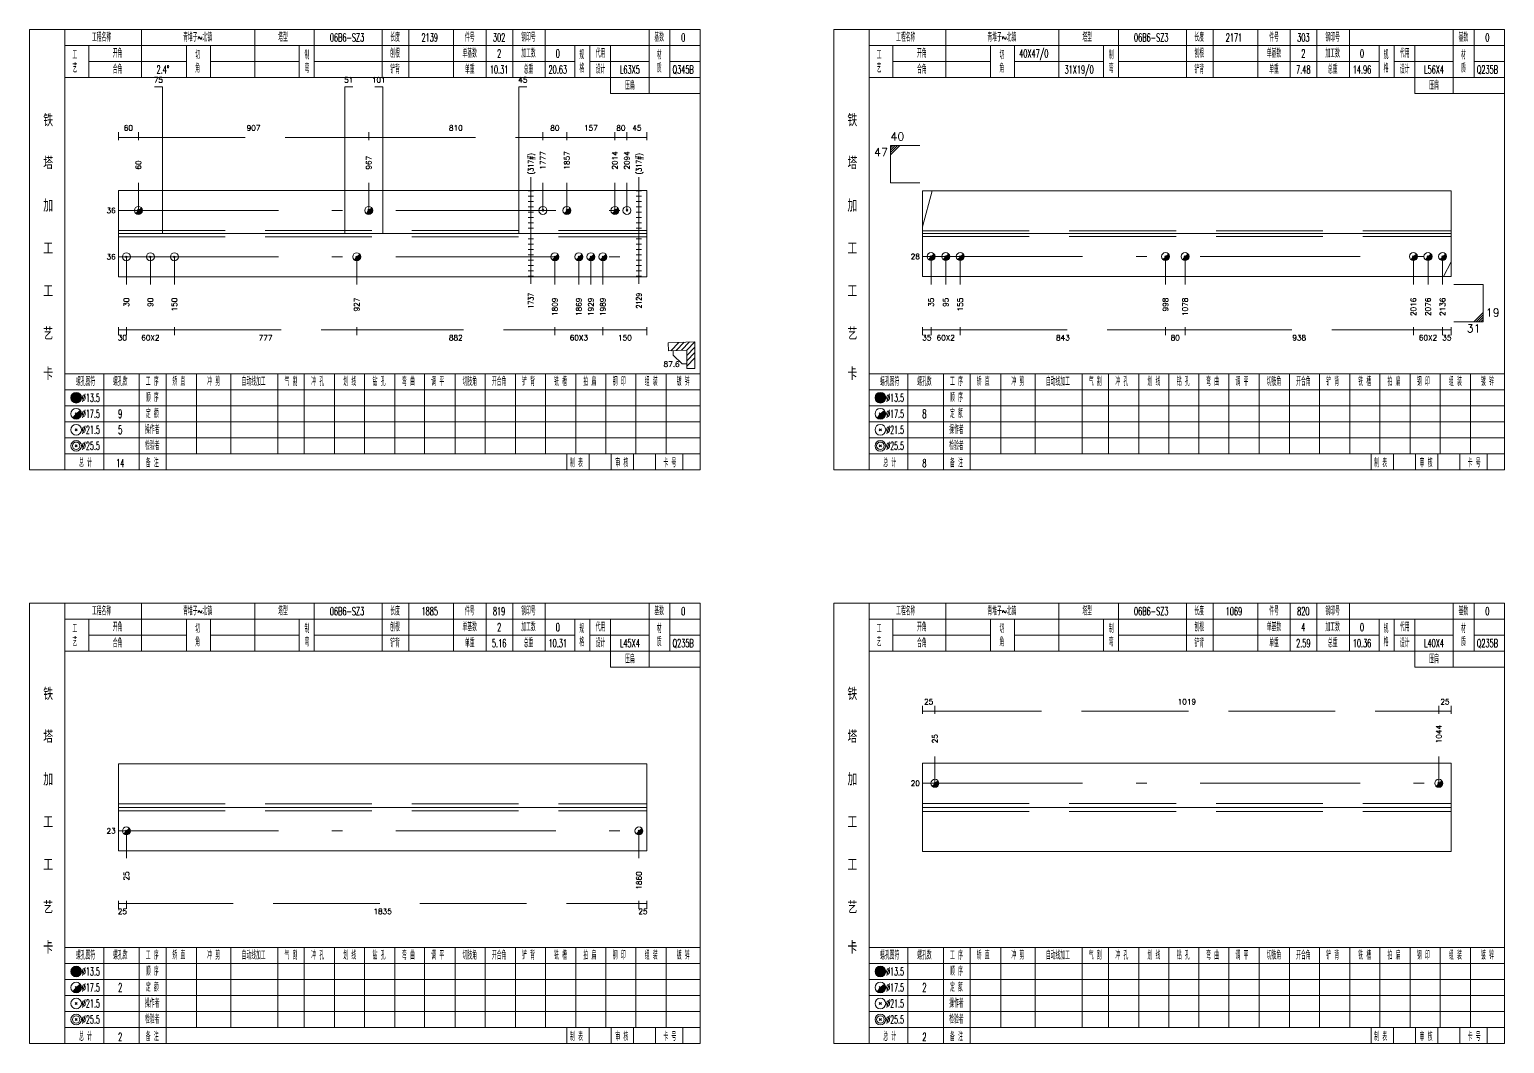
# Model space of a CAD drawing. Extents: x 0 to 30090, y 0 to 380.
# Drawn here: x 7535 to 8088, y 0 to 380 of the extents above; entities that cross this region are included whole.
import ezdxf
from ezdxf.enums import TextEntityAlignment as Align

# ---------------------------------------------------------------- set-up
doc = ezdxf.new("R2010")
doc.units = 0
doc.header["$LTSCALE"] = 20
doc.header["$MEASUREMENT"] = 0
doc.linetypes.add('一点画线', pattern=[5.2, 3, -1, 0.2, -1])
doc.linetypes.add('虚线', pattern=[2.75, 2, -0.75])
doc.layers.get('0').update_dxf_attribs({"linetype": 'CONTINUOUS', "lineweight": 25})
for name, color, linetype, lineweight in [('1', 7, 'CONTINUOUS', 25), ('2', 7, 'CONTINUOUS', 25), ('4', 7, 'CONTINUOUS', 25), ('5', 7, 'CONTINUOUS', 25)]:
    doc.layers.add(name, color=color, linetype=linetype, lineweight=lineweight)
doc.styles.get("Standard").update_dxf_attribs({"font": 'simplex', "width": 0.7, "bigfont": 'gbhzfs.shx'})

# ---------------------------------------------------------------- blocks, each defined once
blk = doc.blocks.new('孔17.5')
at = {"layer": '5', "color": 7, "linetype": 'Continuous', "lineweight": 13}
for p, q in [((-0.2, -0.2), (0.2, 0.2)), ((-0.2, 0.2), (0.2, -0.2))]:
    blk.add_line(p, q, dxfattribs=at)
blk.add_circle((0, 0), 1, dxfattribs=at)
for radius in [0.9, 0.8, 0.7, 0.6, 0.5, 0.4, 0.3, 0.2, 0.1]:
    blk.add_arc((0, 0), radius, 225, 45, dxfattribs=at)
blk = doc.blocks.new('孔21.5')
at = {"layer": '5', "color": 7, "linetype": 'Continuous', "lineweight": 13}
for p, q in [((-0.2, -0.2), (0.2, 0.2)), ((-0.2, 0.2), (0.2, -0.2))]:
    blk.add_line(p, q, dxfattribs=at)
blk.add_circle((0, 0), 1, dxfattribs=at)

msp = doc.modelspace()

# ---------------------------------------------------------------- linework, layer by layer
at = {"color": 8, "linetype": '虚线', "lineweight": 9}
for p, q in [((7568.3, 338.5), (7568.3, 341.5)), ((7568.3, 339.5), (7575.8, 339.5)), ((7575.8, 338.5), (7575.8, 341.5)), ((7575.8, 338.5), (7575.8, 341.5)), ((7575.8, 339.5), (7662.13, 339.5)), ((7662.13, 338.5), (7662.13, 341.5)), ((7662.13, 338.5), (7662.13, 341.5)), ((7662.13, 339.5), (7727.4, 339.5)), ((7727.4, 338.5), (7727.4, 341.5)), ((7727.4, 338.5), (7727.4, 341.5)), ((7727.4, 339.5), (7736.4, 339.5)), ((7736.4, 338.5), (7736.4, 341.5)), ((7736.4, 338.5), (7736.4, 341.5)), ((7736.4, 339.5), (7754.4, 339.5)), ((7754.4, 338.5), (7754.4, 341.5)), ((7754.4, 338.5), (7754.4, 341.5)), ((7754.4, 339.5), (7758.9, 339.5)), ((7758.9, 338.5), (7758.9, 341.5)), ((7758.9, 338.5), (7758.9, 341.5)), ((7758.9, 339.5), (7766.4, 339.5)), ((7766.4, 338.5), (7766.4, 341.5)), ((7568.3, 268.5), (7568.3, 265.5)), ((7568.3, 267.5), (7571.3, 267.5)), ((7571.3, 268.5), (7571.3, 265.5)), ((7571.3, 268.5), (7571.3, 265.5)), ((7571.3, 267.5), (7589.3, 267.5)), ((7589.3, 268.5), (7589.3, 265.5)), ((7589.3, 268.5), (7589.3, 265.5)), ((7589.3, 267.5), (7657.63, 267.5)), ((7657.63, 268.5), (7657.63, 265.5)), ((7657.63, 268.5), (7657.63, 265.5)), ((7657.63, 267.5), (7731.9, 267.5)), ((7731.9, 268.5), (7731.9, 265.5)), ((7731.9, 268.5), (7731.9, 265.5)), ((7731.9, 267.5), (7749.9, 267.5)), ((7749.9, 268.5), (7749.9, 265.5)), ((7749.9, 268.5), (7749.9, 265.5)), ((7749.9, 267.5), (7766.4, 267.5)), ((7766.4, 268.5), (7766.4, 265.5)), ((7869.7, 268.5), (7869.7, 265.5)), ((7869.7, 267.5), (7872.89, 267.5)), ((7872.89, 268.5), (7872.89, 265.5)), ((7872.89, 268.5), (7872.89, 265.5)), ((7872.89, 267.5), (7883.84, 267.5)), ((7883.84, 268.5), (7883.84, 265.5)), ((7883.84, 268.5), (7883.84, 265.5)), ((7883.84, 267.5), (7960.77, 267.5)), ((7960.77, 268.5), (7960.77, 265.5)), ((7960.77, 268.5), (7960.77, 265.5)), ((7960.77, 267.5), (7968.07, 267.5)), ((7968.07, 268.5), (7968.07, 265.5)), ((7968.07, 268.5), (7968.07, 265.5)), ((7968.07, 267.5), (8053.66, 267.5)), ((8053.66, 268.5), (8053.66, 265.5)), ((8053.66, 268.5), (8053.66, 265.5)), ((8053.66, 267.5), (8064.61, 267.5)), ((8064.61, 268.5), (8064.61, 265.5)), ((8064.61, 268.5), (8064.61, 265.5)), ((8064.61, 267.5), (8067.8, 267.5)), ((8067.8, 268.5), (8067.8, 265.5)), ((7869.7, 123.5), (7869.7, 126.5)), ((7869.7, 124.5), (7874.33, 124.5)), ((7874.33, 123.5), (7874.33, 126.5)), ((7874.33, 123.5), (7874.33, 126.5)), ((7874.33, 124.5), (8063.17, 124.5)), ((8063.17, 123.5), (8063.17, 126.5)), ((8063.17, 123.5), (8063.17, 126.5)), ((8063.17, 124.5), (8067.8, 124.5)), ((8067.8, 123.5), (8067.8, 126.5)), ((7568.3, 53.5), (7568.3, 50.5)), ((7568.3, 52.5), (7571.3, 52.5)), ((7571.3, 53.5), (7571.3, 50.5)), ((7571.3, 53.5), (7571.3, 50.5)), ((7571.3, 52.5), (7763.4, 52.5)), ((7763.4, 53.5), (7763.4, 50.5)), ((7763.4, 53.5), (7763.4, 50.5)), ((7763.4, 52.5), (7766.4, 52.5)), ((7766.4, 53.5), (7766.4, 50.5))]:
    msp.add_line(p, q, dxfattribs=at)
at = {"color": 7, "linetype": 'Continuous', "lineweight": 13}
for p, q in [((7857.7, 336.5), (7868.7, 336.5)), ((7857.7, 322.5), (7857.7, 336.5)), ((7858.57, 336.5), (7857.7, 335.62)), ((7859.45, 336.5), (7857.7, 334.75)), ((7860.32, 336.5), (7857.7, 333.88)), ((7861.2, 336.5), (7857.7, 333)), ((7575.8, 312.19), (7575.8, 322.5)), ((7662.13, 312.19), (7662.13, 322.5)), ((7727.4, 312.19), (7727.4, 322.5)), ((7736.4, 312.19), (7736.4, 322.5)), ((7754.4, 312.19), (7754.4, 322.5)), ((7758.9, 312.19), (7758.9, 322.5)), ((7857.7, 322.5), (7868.7, 322.5)), ((7869.7, 306.08), (7873.35, 319.57)), ((7571.3, 294.81), (7571.3, 284.5)), ((7580.3, 294.81), (7580.3, 284.5)), ((7589.3, 294.81), (7589.3, 284.5)), ((7657.63, 294.81), (7657.63, 284.5)), ((7731.9, 294.81), (7731.9, 284.5)), ((7740.9, 294.81), (7740.9, 284.5)), ((7745.4, 294.81), (7745.4, 284.5)), ((7749.9, 294.81), (7749.9, 284.5)), ((7872.89, 294.93), (7872.89, 284.5)), ((7878.37, 294.93), (7878.37, 284.5)), ((7883.84, 294.93), (7883.84, 284.5)), ((7960.77, 294.93), (7960.77, 284.5)), ((7968.07, 294.93), (7968.07, 284.5)), ((8053.66, 294.93), (8053.66, 284.5)), ((8059.13, 294.93), (8059.13, 284.5)), ((8064.61, 294.93), (8064.61, 284.5)), ((8067.8, 292.88), (8064.97, 287.43)), ((8079.8, 284.5), (8068.8, 284.5)), ((8079.8, 284.5), (8079.8, 270.5)), ((8076.3, 270.5), (8079.8, 274)), ((8077.17, 270.5), (8079.8, 273.12)), ((8078.05, 270.5), (8079.8, 272.25)), ((8078.92, 270.5), (8079.8, 271.38)), ((8079.8, 270.5), (8068.8, 270.5)), ((7874.33, 97.5), (7874.33, 107.5)), ((8063.17, 97.5), (8063.17, 107.5)), ((7571.3, 79.67), (7571.3, 69.5)), ((7763.4, 79.67), (7763.4, 69.5))]:
    msp.add_line(p, q, dxfattribs=at)
at = {"color": 7, "linetype": 'Continuous', "lineweight": 18}
for p, q in [((7568.3, 319.69), (7568.3, 287.31)), ((7568.3, 319.69), (7766.4, 319.69)), ((7766.4, 319.69), (7766.4, 287.31)), ((7869.7, 319.57), (7869.7, 287.43)), ((7869.7, 319.57), (8067.8, 319.57)), ((8067.8, 319.57), (8067.8, 287.43)), ((7568.3, 303.5), (7766.4, 303.5)), ((7869.7, 303.5), (8067.8, 303.5)), ((7568.3, 104.83), (7568.3, 72.17)), ((7568.3, 104.83), (7766.4, 104.83)), ((7766.4, 104.83), (7766.4, 72.17)), ((7869.7, 105), (7869.7, 72)), ((7869.7, 105), (8067.8, 105)), ((8067.8, 105), (8067.8, 72)), ((7568.3, 88.5), (7766.4, 88.5)), ((7869.7, 88.5), (8067.8, 88.5))]:
    msp.add_line(p, q, dxfattribs=at)
at = {"color": 3, "linetype": '一点画线', "lineweight": 13}
for p, q in [((7568.3, 312.19), (7766.4, 312.19)), ((7568.3, 294.81), (7766.4, 294.81)), ((7869.7, 294.93), (8067.8, 294.93)), ((7869.7, 97.5), (8067.8, 97.5)), ((7568.3, 79.67), (7766.4, 79.67))]:
    msp.add_line(p, q, dxfattribs=at)
at = {"color": 1, "linetype": '虚线', "lineweight": 18}
for p, q in [((7568.3, 304.69), (7766.4, 304.69)), ((7869.7, 304.57), (8067.8, 304.57)), ((7568.3, 302.31), (7766.4, 302.31)), ((7869.7, 302.43), (8067.8, 302.43)), ((7568.3, 89.83), (7766.4, 89.83)), ((7869.7, 90), (8067.8, 90)), ((7568.3, 87.17), (7766.4, 87.17)), ((7869.7, 87), (8067.8, 87))]:
    msp.add_line(p, q, dxfattribs=at)
at = {"layer": '1', "color": 7, "linetype": 'Continuous', "lineweight": 18}
for p, q in [((7568.3, 287.31), (7766.4, 287.31)), ((7869.7, 287.43), (8067.8, 287.43)), ((7568.3, 72.17), (7766.4, 72.17)), ((7869.7, 72), (8067.8, 72))]:
    msp.add_line(p, q, dxfattribs=at)
at = {"layer": '2', "color": 7, "linetype": 'Continuous', "lineweight": 13}
for p, q in [((7584.8, 358.5), (7581.8, 358.5)), ((7584.8, 303.5), (7584.8, 358.5)), ((7653.13, 303.5), (7653.13, 358.5)), ((7653.13, 358.5), (7656.13, 358.5)), ((7667.38, 358.5), (7664.38, 358.5)), ((7667.38, 303.5), (7667.38, 358.5)), ((7718.4, 303.5), (7718.4, 358.5)), ((7718.4, 358.5), (7721.4, 358.5)), ((7723.9, 319.5), (7721.9, 319.5)), ((7723.9, 317.5), (7721.9, 317.5)), ((7723.9, 315.5), (7721.9, 315.5)), ((7722.9, 303.5), (7722.9, 319.69)), ((7764.4, 319.5), (7762.4, 319.5)), ((7764.4, 317.5), (7762.4, 317.5)), ((7764.4, 315.5), (7762.4, 315.5)), ((7763.4, 303.5), (7763.4, 319.69)), ((7723.9, 313.5), (7721.9, 313.5)), ((7723.9, 311.5), (7721.9, 311.5)), ((7764.4, 313.5), (7762.4, 313.5)), ((7764.4, 311.5), (7762.4, 311.5)), ((7723.9, 309.5), (7721.9, 309.5)), ((7723.9, 307.5), (7721.9, 307.5)), ((7723.9, 305.5), (7721.9, 305.5)), ((7764.4, 309.5), (7762.4, 309.5)), ((7764.4, 307.5), (7762.4, 307.5)), ((7764.4, 305.5), (7762.4, 305.5)), ((7721.9, 301.5), (7723.9, 301.5)), ((7721.9, 299.5), (7723.9, 299.5)), ((7722.9, 303.5), (7722.9, 287.31)), ((7762.4, 301.5), (7764.4, 301.5)), ((7762.4, 299.5), (7764.4, 299.5)), ((7763.4, 303.5), (7763.4, 287.31)), ((7721.9, 297.5), (7723.9, 297.5)), ((7721.9, 295.5), (7723.9, 295.5)), ((7721.9, 293.5), (7723.9, 293.5)), ((7762.4, 297.5), (7764.4, 297.5)), ((7762.4, 295.5), (7764.4, 295.5)), ((7762.4, 293.5), (7764.4, 293.5)), ((7721.9, 291.5), (7723.9, 291.5)), ((7721.9, 289.5), (7723.9, 289.5)), ((7721.9, 287.5), (7723.9, 287.5)), ((7762.4, 291.5), (7764.4, 291.5)), ((7762.4, 289.5), (7764.4, 289.5)), ((7762.4, 287.5), (7764.4, 287.5)), ((7784.4, 263), (7774.41, 262.58)), ((7774.41, 262.58), (7774.53, 259.58)), ((7774.53, 259.58), (7781.4, 259.87)), ((7775.41, 259.62), (7778.41, 262.75)), ((7777.4, 259.7), (7780.4, 262.83)), ((7779.4, 259.79), (7782.4, 262.92)), ((7781.4, 259.87), (7784.4, 263)), ((7781.4, 257.87), (7784.4, 261)), ((7781.4, 259.87), (7781.4, 253)), ((7784.4, 253), (7784.4, 263)), ((7776.28, 259.66), (7776.28, 257.91)), ((7779.65, 254.68), (7776.28, 257.91)), ((7779.65, 254.68), (7781.4, 254.75)), ((7781.4, 255.87), (7784.4, 259)), ((7781.4, 253.87), (7784.4, 257)), ((7781.4, 253), (7784.4, 253))]:
    msp.add_line(p, q, dxfattribs=at)
at = {"layer": '2', "color": 216, "linetype": '虚线', "lineweight": 13}
for p, q in [((7722.9, 324.69), (7722.9, 282.31)), ((7763.4, 324.69), (7763.4, 282.31))]:
    msp.add_line(p, q, dxfattribs=at)
at = {"layer": '4', "color": 1, "linetype": 'Continuous', "lineweight": 18}
for p, q in [((7548.3, 215), (7548.3, 380)), ((7577, 362), (7577, 380)), ((7619.4, 362), (7619.4, 380)), ((7641.7, 362), (7641.7, 380)), ((7667.2, 362), (7667.2, 380)), ((7677.2, 362), (7677.2, 380)), ((7693.9, 362), (7693.9, 380)), ((7706.1, 362), (7706.1, 380)), ((7716.1, 362), (7716.1, 380)), ((7728.3, 362), (7728.3, 380)), ((7767.2, 356), (7767.2, 380)), ((7775, 362), (7775, 380)), ((7849.7, 215), (7849.7, 380)), ((7878.4, 362), (7878.4, 380)), ((7920.8, 362), (7920.8, 380)), ((7943.1, 362), (7943.1, 380)), ((7968.6, 362), (7968.6, 380)), ((7978.6, 362), (7978.6, 380)), ((7995.3, 362), (7995.3, 380)), ((8007.5, 362), (8007.5, 380)), ((8017.5, 362), (8017.5, 380)), ((8029.7, 362), (8029.7, 380)), ((8068.6, 356), (8068.6, 380)), ((8076.4, 362), (8076.4, 380)), ((7548.3, 374), (7786.4, 374)), ((7557.2, 362), (7557.2, 374)), ((7593.8, 362), (7593.8, 374)), ((7602.8, 362), (7602.8, 374)), ((7636.1, 362), (7636.1, 374)), ((7739.4, 362), (7739.4, 374)), ((7745, 362), (7745, 374)), ((7752.8, 356), (7752.8, 374)), ((7849.7, 374), (8087.8, 374)), ((7858.6, 362), (7858.6, 374)), ((7895.2, 362), (7895.2, 374)), ((7904.2, 362), (7904.2, 374)), ((7937.5, 362), (7937.5, 374)), ((8040.8, 362), (8040.8, 374)), ((8046.4, 362), (8046.4, 374)), ((8054.2, 356), (8054.2, 374)), ((7557.2, 368), (7593.8, 368)), ((7602.8, 368), (7636.1, 368)), ((7641.7, 368), (7739.4, 368)), ((7745, 368), (7767.2, 368)), ((7775, 368), (7786.4, 368)), ((7858.6, 368), (7895.2, 368)), ((7904.2, 368), (7937.5, 368)), ((7943.1, 368), (8040.8, 368)), ((8046.4, 368), (8068.6, 368)), ((8076.4, 368), (8087.8, 368)), ((7548.3, 362), (7786.4, 362)), ((7849.7, 362), (8087.8, 362)), ((7752.8, 356), (7786.4, 356)), ((8054.2, 356), (8087.8, 356)), ((7548.3, 251), (7786.4, 251)), ((7562.8, 215), (7562.8, 251)), ((7576.1, 215), (7576.1, 251)), ((7586.2, 215), (7586.2, 251)), ((7597.6, 221), (7597.6, 251)), ((7610.5, 221), (7610.5, 251)), ((7628.1, 221), (7628.1, 251)), ((7638, 221), (7638, 251)), ((7649.3, 221), (7649.3, 251)), ((7660.6, 221), (7660.6, 251)), ((7671.9, 221), (7671.9, 251)), ((7683.1, 221), (7683.1, 251)), ((7694.5, 221), (7694.5, 251)), ((7705.8, 221), (7705.8, 251)), ((7717.1, 221), (7717.1, 251)), ((7728.4, 221), (7728.4, 251)), ((7739.7, 221), (7739.7, 251)), ((7751, 221), (7751, 251)), ((7762.3, 221), (7762.3, 251)), ((7773.6, 221), (7773.6, 251)), ((7849.7, 251), (8087.8, 251)), ((7864.2, 215), (7864.2, 251)), ((7877.5, 215), (7877.5, 251)), ((7887.6, 215), (7887.6, 251)), ((7899, 221), (7899, 251)), ((7911.9, 221), (7911.9, 251)), ((7929.5, 221), (7929.5, 251)), ((7939.4, 221), (7939.4, 251)), ((7950.7, 221), (7950.7, 251)), ((7962, 221), (7962, 251)), ((7973.3, 221), (7973.3, 251)), ((7984.5, 221), (7984.5, 251)), ((7995.9, 221), (7995.9, 251)), ((8007.2, 221), (8007.2, 251)), ((8018.5, 221), (8018.5, 251)), ((8029.8, 221), (8029.8, 251)), ((8041.1, 221), (8041.1, 251)), ((8052.4, 221), (8052.4, 251)), ((8063.7, 221), (8063.7, 251)), ((8075, 221), (8075, 251)), ((7548.3, 245), (7786.4, 245)), ((7849.7, 245), (8087.8, 245)), ((7548.3, 239), (7786.4, 239)), ((7849.7, 239), (8087.8, 239)), ((7548.3, 233), (7786.4, 233)), ((7849.7, 233), (8087.8, 233)), ((7548.3, 227), (7786.4, 227)), ((7849.7, 227), (8087.8, 227)), ((7548.3, 221), (7786.4, 221)), ((7736.4, 215), (7736.4, 221)), ((7744.8, 215), (7744.8, 221)), ((7753, 215), (7753, 221)), ((7761.4, 215), (7761.4, 221)), ((7769.6, 215), (7769.6, 221)), ((7779.9, 215), (7779.9, 221)), ((7849.7, 221), (8087.8, 221)), ((8037.8, 215), (8037.8, 221)), ((8046.2, 215), (8046.2, 221)), ((8054.4, 215), (8054.4, 221)), ((8062.8, 215), (8062.8, 221)), ((8071, 215), (8071, 221)), ((8081.3, 215), (8081.3, 221)), ((7548.3, 0), (7548.3, 165)), ((7577, 147), (7577, 165)), ((7619.4, 147), (7619.4, 165)), ((7641.7, 147), (7641.7, 165)), ((7667.2, 147), (7667.2, 165)), ((7677.2, 147), (7677.2, 165)), ((7693.9, 147), (7693.9, 165)), ((7706.1, 147), (7706.1, 165)), ((7716.1, 147), (7716.1, 165)), ((7728.3, 147), (7728.3, 165)), ((7767.2, 141), (7767.2, 165)), ((7775, 147), (7775, 165)), ((7849.7, 0), (7849.7, 165)), ((7878.4, 147), (7878.4, 165)), ((7920.8, 147), (7920.8, 165)), ((7943.1, 147), (7943.1, 165)), ((7968.6, 147), (7968.6, 165)), ((7978.6, 147), (7978.6, 165)), ((7995.3, 147), (7995.3, 165)), ((8007.5, 147), (8007.5, 165)), ((8017.5, 147), (8017.5, 165)), ((8029.7, 147), (8029.7, 165)), ((8068.6, 141), (8068.6, 165)), ((8076.4, 147), (8076.4, 165)), ((7548.3, 159), (7786.4, 159)), ((7557.2, 147), (7557.2, 159)), ((7593.8, 147), (7593.8, 159)), ((7602.8, 147), (7602.8, 159)), ((7636.1, 147), (7636.1, 159)), ((7739.4, 147), (7739.4, 159)), ((7745, 147), (7745, 159)), ((7752.8, 141), (7752.8, 159)), ((7849.7, 159), (8087.8, 159)), ((7858.6, 147), (7858.6, 159)), ((7895.2, 147), (7895.2, 159)), ((7904.2, 147), (7904.2, 159)), ((7937.5, 147), (7937.5, 159)), ((8040.8, 147), (8040.8, 159)), ((8046.4, 147), (8046.4, 159)), ((8054.2, 141), (8054.2, 159)), ((7557.2, 153), (7593.8, 153)), ((7602.8, 153), (7636.1, 153)), ((7641.7, 153), (7739.4, 153)), ((7745, 153), (7767.2, 153)), ((7775, 153), (7786.4, 153)), ((7858.6, 153), (7895.2, 153)), ((7904.2, 153), (7937.5, 153)), ((7943.1, 153), (8040.8, 153)), ((8046.4, 153), (8068.6, 153)), ((8076.4, 153), (8087.8, 153)), ((7548.3, 147), (7786.4, 147)), ((7849.7, 147), (8087.8, 147)), ((7752.8, 141), (7786.4, 141)), ((8054.2, 141), (8087.8, 141)), ((7548.3, 36), (7786.4, 36)), ((7562.8, 0), (7562.8, 36)), ((7576.1, 0), (7576.1, 36)), ((7586.2, 0), (7586.2, 36)), ((7597.6, 6), (7597.6, 36)), ((7610.5, 6), (7610.5, 36)), ((7628.1, 6), (7628.1, 36)), ((7638, 6), (7638, 36)), ((7649.3, 6), (7649.3, 36)), ((7660.6, 6), (7660.6, 36)), ((7671.9, 6), (7671.9, 36)), ((7683.1, 6), (7683.1, 36)), ((7694.5, 6), (7694.5, 36)), ((7705.8, 6), (7705.8, 36)), ((7717.1, 6), (7717.1, 36)), ((7728.4, 6), (7728.4, 36)), ((7739.7, 6), (7739.7, 36)), ((7751, 6), (7751, 36)), ((7762.3, 6), (7762.3, 36)), ((7773.6, 6), (7773.6, 36)), ((7849.7, 36), (8087.8, 36)), ((7864.2, 0), (7864.2, 36)), ((7877.5, 0), (7877.5, 36)), ((7887.6, 0), (7887.6, 36)), ((7899, 6), (7899, 36)), ((7911.9, 6), (7911.9, 36)), ((7929.5, 6), (7929.5, 36)), ((7939.4, 6), (7939.4, 36)), ((7950.7, 6), (7950.7, 36)), ((7962, 6), (7962, 36)), ((7973.3, 6), (7973.3, 36)), ((7984.5, 6), (7984.5, 36)), ((7995.9, 6), (7995.9, 36)), ((8007.2, 6), (8007.2, 36)), ((8018.5, 6), (8018.5, 36)), ((8029.8, 6), (8029.8, 36)), ((8041.1, 6), (8041.1, 36)), ((8052.4, 6), (8052.4, 36)), ((8063.7, 6), (8063.7, 36)), ((8075, 6), (8075, 36)), ((7548.3, 30), (7786.4, 30)), ((7849.7, 30), (8087.8, 30)), ((7548.3, 24), (7786.4, 24)), ((7849.7, 24), (8087.8, 24)), ((7548.3, 18), (7786.4, 18)), ((7849.7, 18), (8087.8, 18)), ((7548.3, 12), (7786.4, 12)), ((7849.7, 12), (8087.8, 12)), ((7548.3, 6), (7786.4, 6)), ((7736.4, 0), (7736.4, 6)), ((7744.8, 0), (7744.8, 6)), ((7753, 0), (7753, 6)), ((7761.4, 0), (7761.4, 6)), ((7769.6, 0), (7769.6, 6)), ((7779.9, 0), (7779.9, 6)), ((7849.7, 6), (8087.8, 6)), ((8037.8, 0), (8037.8, 6)), ((8046.2, 0), (8046.2, 6)), ((8054.4, 0), (8054.4, 6)), ((8062.8, 0), (8062.8, 6)), ((8071, 0), (8071, 6)), ((8081.3, 0), (8081.3, 6))]:
    msp.add_line(p, q, dxfattribs=at)
at = {"layer": '4', "color": 7, "linetype": 'Continuous', "lineweight": 13}
for p, q in [((7552.3, 241.8), (7552.7, 242.2)), ((7552.7, 241.8), (7552.3, 242.2)), ((7853.7, 241.8), (7854.1, 242.2)), ((7854.1, 241.8), (7853.7, 242.2)), ((7552.1, 235.6), (7552.9, 236.4)), ((7552.1, 236.4), (7552.9, 235.6)), ((7853.5, 235.6), (7854.3, 236.4)), ((7853.5, 236.4), (7854.3, 235.6)), ((7552.1, 229.6), (7552.9, 230.4)), ((7552.1, 230.4), (7552.9, 229.6)), ((7853.5, 229.6), (7854.3, 230.4)), ((7853.5, 230.4), (7854.3, 229.6)), ((7552.1, 223.6), (7552.9, 224.4)), ((7552.1, 224.4), (7552.9, 223.6)), ((7853.5, 223.6), (7854.3, 224.4)), ((7853.5, 224.4), (7854.3, 223.6)), ((7552.3, 26.8), (7552.7, 27.2)), ((7552.7, 26.8), (7552.3, 27.2)), ((7853.7, 26.8), (7854.1, 27.2)), ((7854.1, 26.8), (7853.7, 27.2)), ((7552.1, 20.6), (7552.9, 21.4)), ((7552.1, 21.4), (7552.9, 20.6)), ((7853.5, 20.6), (7854.3, 21.4)), ((7853.5, 21.4), (7854.3, 20.6)), ((7552.1, 14.6), (7552.9, 15.4)), ((7552.1, 15.4), (7552.9, 14.6)), ((7853.5, 14.6), (7854.3, 15.4)), ((7853.5, 15.4), (7854.3, 14.6)), ((7552.1, 8.6), (7552.9, 9.4)), ((7552.1, 9.4), (7552.9, 8.6)), ((7853.5, 8.6), (7854.3, 9.4)), ((7853.5, 9.4), (7854.3, 8.6))]:
    msp.add_line(p, q, dxfattribs=at)
at = {"layer": '4', "color": 1, "linetype": 'Continuous', "lineweight": 18}
for points in [[(7535, 380), (7535, 215), (7786.4, 215), (7786.4, 380)], [(7836.4, 380), (7836.4, 215), (8087.8, 215), (8087.8, 380)], [(7535, 165), (7535, 0), (7786.4, 0), (7786.4, 165)], [(7836.4, 165), (7836.4, 0), (8087.8, 0), (8087.8, 165)]]:
    msp.add_lwpolyline(points, close=True, dxfattribs=at)
at = {"layer": '4', "color": 7, "linetype": 'Continuous', "lineweight": 13}
for centre, radius in [((7552.5, 242), 2), ((7552.5, 242), 1.8), ((7552.5, 242), 1.6), ((7552.5, 242), 1.4), ((7853.9, 242), 2), ((7853.9, 242), 1.8), ((7853.9, 242), 1.6), ((7853.9, 242), 1.4), ((7552.5, 236), 2), ((7552.5, 242), 1.2), ((7552.5, 242), 1), ((7552.5, 242), 0.8), ((7552.5, 242), 0.6), ((7552.5, 242), 0.4), ((7552.5, 242), 0.2), ((7853.9, 236), 2), ((7853.9, 242), 1.2), ((7853.9, 242), 1), ((7853.9, 242), 0.8), ((7853.9, 242), 0.6), ((7853.9, 242), 0.4), ((7853.9, 242), 0.2), ((7552.5, 230), 2), ((7853.9, 230), 2), ((7552.5, 224), 2), ((7552.5, 224), 1.4), ((7853.9, 224), 2), ((7853.9, 224), 1.4), ((7552.5, 27), 2), ((7552.5, 27), 1.8), ((7552.5, 27), 1.6), ((7552.5, 27), 1.4), ((7552.5, 27), 1.2), ((7552.5, 27), 1), ((7552.5, 27), 0.8), ((7853.9, 27), 2), ((7853.9, 27), 1.8), ((7853.9, 27), 1.6), ((7853.9, 27), 1.4), ((7853.9, 27), 1.2), ((7853.9, 27), 1), ((7853.9, 27), 0.8), ((7552.5, 21), 2), ((7552.5, 27), 0.6), ((7552.5, 27), 0.4), ((7552.5, 27), 0.2), ((7853.9, 21), 2), ((7853.9, 27), 0.6), ((7853.9, 27), 0.4), ((7853.9, 27), 0.2), ((7552.5, 15), 2), ((7853.9, 15), 2), ((7552.5, 9), 2), ((7552.5, 9), 1.4), ((7853.9, 9), 2), ((7853.9, 9), 1.4)]:
    msp.add_circle(centre, radius, dxfattribs=at)
for centre, radius in [((7552.5, 236), 1.8), ((7552.5, 236), 1.6), ((7552.5, 236), 1.4), ((7552.5, 236), 1.2), ((7552.5, 236), 1), ((7552.5, 236), 0.8), ((7552.5, 236), 0.6), ((7552.5, 236), 0.4), ((7552.5, 236), 0.2), ((7853.9, 236), 1.8), ((7853.9, 236), 1.6), ((7853.9, 236), 1.4), ((7853.9, 236), 1.2), ((7853.9, 236), 1), ((7853.9, 236), 0.8), ((7853.9, 236), 0.6), ((7853.9, 236), 0.4), ((7853.9, 236), 0.2), ((7552.5, 21), 1.8), ((7552.5, 21), 1.6), ((7853.9, 21), 1.8), ((7853.9, 21), 1.6), ((7552.5, 21), 1.4), ((7552.5, 21), 1.2), ((7552.5, 21), 1), ((7552.5, 21), 0.8), ((7552.5, 21), 0.6), ((7552.5, 21), 0.4), ((7552.5, 21), 0.2), ((7853.9, 21), 1.4), ((7853.9, 21), 1.2), ((7853.9, 21), 1), ((7853.9, 21), 0.8), ((7853.9, 21), 0.6), ((7853.9, 21), 0.4), ((7853.9, 21), 0.2)]:
    msp.add_arc(centre, radius, 225, 45, dxfattribs=at)

# ---------------------------------------------------------------- block references
at = {"color": 7, "linetype": 'Continuous', "lineweight": 13, "xscale": 1.5, "yscale": 1.5, "zscale": 1.5}
for name, p in [('孔17.5', (7575.8, 312.19)), ('孔17.5', (7662.13, 312.19)), ('孔21.5', (7727.4, 312.19)), ('孔17.5', (7736.4, 312.19)), ('孔17.5', (7754.4, 312.19)), ('孔21.5', (7758.9, 312.19)), ('孔17.5', (7874.33, 97.5)), ('孔17.5', (8063.17, 97.5))]:
    msp.add_blockref(name, p, dxfattribs=at)
at = {"layer": '1', "color": 7, "linetype": 'Continuous', "lineweight": 13, "xscale": 1.5, "yscale": 1.5, "zscale": 1.5}
for name, p in [('孔21.5', (7571.3, 294.81)), ('孔21.5', (7580.3, 294.81)), ('孔21.5', (7589.3, 294.81)), ('孔17.5', (7657.63, 294.81)), ('孔17.5', (7731.9, 294.81)), ('孔17.5', (7740.9, 294.81)), ('孔17.5', (7745.4, 294.81)), ('孔17.5', (7749.9, 294.81)), ('孔17.5', (7872.89, 294.93)), ('孔17.5', (7878.37, 294.93)), ('孔17.5', (7883.84, 294.93)), ('孔17.5', (7960.77, 294.93)), ('孔17.5', (7968.07, 294.93)), ('孔17.5', (8053.66, 294.93)), ('孔17.5', (8059.13, 294.93)), ('孔17.5', (8064.61, 294.93)), ('孔17.5', (7571.3, 79.67)), ('孔17.5', (7763.4, 79.67))]:
    msp.add_blockref(name, p, dxfattribs=at)

# ---------------------------------------------------------------- texts
at = {"color": 8, "linetype": 'Continuous', "lineweight": 9}
for s, p in [('60', (7572.05, 341.5)), ('907', (7618.97, 341.5)), ('810', (7694.77, 341.5)), ('80', (7731.9, 341.5)), ('157', (7745.4, 341.5)), ('80', (7756.65, 341.5)), ('45', (7762.65, 341.5)), ('25', (7872.02, 126.5)), ('1019', (7968.75, 126.5)), ('25', (8065.48, 126.5))]:
    msp.add_text(s, height=2, dxfattribs=at).set_placement(p, align=Align.BOTTOM_CENTER)
at = {"color": 7, "linetype": 'Continuous', "lineweight": 13}
for s, p in [('40', (7857.7, 337.5)), ('19', (8080.8, 271.5))]:
    msp.add_text(s, height=3, dxfattribs=at).set_placement(p, align=Align.BOTTOM_LEFT)
for s, p in [('967', (7662.13, 327.5)), ('1777', (7727.4, 327.5)), ('1857', (7736.4, 327.5)), ('2014', (7754.4, 327.5)), ('2094', (7758.9, 327.5)), ('60', (7575.8, 327.5)), ('1044', (8063.17, 112.5)), ('25', (7874.33, 112.5))]:
    msp.add_text(s, height=2, rotation=90, dxfattribs=at).set_placement(p, align=Align.MIDDLE_LEFT)
for s, p in [('47', (7856.7, 335.5)), ('31', (8078.8, 269.5))]:
    msp.add_text(s, height=3, dxfattribs=at).set_placement(p, align=Align.TOP_RIGHT)
for s, p in [('36', (7567.3, 312.19)), ('36', (7567.3, 294.81)), ('28', (7868.7, 294.93)), ('20', (7868.7, 97.5)), ('23', (7567.3, 79.67))]:
    msp.add_text(s, height=2, dxfattribs=at).set_placement(p, align=Align.MIDDLE_RIGHT)
at = {"color": 8, "linetype": 'Continuous', "lineweight": 9}
for s, p in [('30', (7569.8, 265.5)), ('60X2', (7580.3, 265.5)), ('777', (7623.47, 265.5)), ('882', (7694.77, 265.5)), ('60X3', (7740.9, 265.5)), ('150', (7758.15, 265.5)), ('35', (7871.3, 265.5)), ('60X2', (7878.37, 265.5)), ('843', (7922.3, 265.5)), ('80', (7964.42, 265.5)), ('938', (8010.86, 265.5)), ('60X2', (8059.13, 265.5)), ('35', (8066.2, 265.5)), ('25', (7569.8, 50.5)), ('1835', (7667.35, 50.5)), ('25', (7764.9, 50.5))]:
    msp.add_text(s, height=2, dxfattribs=at).set_placement(p, align=Align.TOP_CENTER)
at = {"layer": '1', "color": 7, "linetype": 'Continuous', "lineweight": 13}
for s, p in [('30', (7571.3, 279.5)), ('90', (7580.3, 279.5)), ('150', (7589.3, 279.5)), ('927', (7657.63, 279.5)), ('1809', (7731.9, 279.5)), ('1869', (7740.9, 279.5)), ('1929', (7745.4, 279.5)), ('1989', (7749.9, 279.5)), ('35', (7872.89, 279.5)), ('95', (7878.37, 279.5)), ('155', (7883.84, 279.5)), ('998', (7960.77, 279.5)), ('1078', (7968.07, 279.5)), ('2016', (8053.66, 279.5)), ('2076', (8059.13, 279.5)), ('2136', (8064.61, 279.5)), ('25', (7571.3, 64.5)), ('1860', (7763.4, 64.5))]:
    msp.add_text(s, height=2, rotation=90, dxfattribs=at).set_placement(p, align=Align.MIDDLE_RIGHT)
at = {"layer": '2', "color": 7, "linetype": 'Continuous', "lineweight": 13}
for s, p in [('75', (7583.3, 359.5)), ('51', (7654.63, 359.5)), ('101', (7665.88, 359.5)), ('45', (7719.9, 359.5))]:
    msp.add_text(s, height=2, dxfattribs=at).set_placement(p, align=Align.BOTTOM_CENTER)
at = {"layer": '2', "color": 7, "linetype": 'Continuous', "lineweight": 13, "width": 0.7}
for p in [(7722.9, 325.69), (7763.4, 325.69)]:
    msp.add_text('(317#)', height=2, rotation=90, dxfattribs=at).set_placement(p, align=Align.MIDDLE_LEFT)
for s, p in [('1737', (7722.9, 281.31)), ('2129', (7763.4, 281.31))]:
    msp.add_text(s, height=2, rotation=90, dxfattribs=at).set_placement(p, align=Align.MIDDLE_RIGHT)
at = {"layer": '2', "color": 7, "linetype": 'Continuous', "lineweight": 13}
msp.add_text('87.6', height=2, dxfattribs=at).set_placement((7778.65, 253), align=Align.BOTTOM_RIGHT)
at = {"layer": '4', "color": 1, "linetype": 'Continuous', "lineweight": 13}
for s, height, width, p in [('工程名称', 3, 0.6, (7562, 377)), ('青堆子~北镇', 3, 0.6, (7598, 377)), ('塔型', 3, 0.6, (7630, 377)), ('06B6-SZ3', 3, 0.6, (7654, 377)), ('长度', 3, 0.6, (7672, 377)), ('2139', 3, 0.6, (7685, 377)), ('件号', 3, 0.6, (7700, 377)), ('302', 3, 0.6, (7711, 377)), ('钢印号', 3, 0.6, (7722, 377)), ('基数', 3, 0.6, (7771, 377)), ('0', 3, 0.6, (7780, 377)), ('工程名称', 3, 0.6, (7863.4, 377)), ('青堆子~北镇', 3, 0.6, (7899.4, 377)), ('塔型', 3, 0.6, (7931.4, 377)), ('06B6-SZ3', 3, 0.6, (7955.4, 377)), ('长度', 3, 0.6, (7973.4, 377)), ('2171', 3, 0.6, (7986.4, 377)), ('件号', 3, 0.6, (8001.4, 377)), ('303', 3, 0.6, (8012.4, 377)), ('钢印号', 3, 0.6, (8023.4, 377)), ('基数', 3, 0.6, (8072.4, 377)), ('0', 3, 0.6, (8081.4, 377)), ('工', 3, 0.6, (7552, 370.4)), ('开角', 3, 0.6, (7568, 371)), ('切', 3, 0.6, (7598, 370.4)), ('制', 3, 0.6, (7639, 370.4)), ('刨根', 3, 0.6, (7672, 371)), ('单基数', 3, 0.6, (7700, 371)), ('2', 3, 0.6, (7711, 371)), ('加工数', 3, 0.6, (7722, 371)), ('0', 3, 0.6, (7733, 371)), ('规', 3, 0.6, (7742, 370.4)), ('代用', 3, 0.6, (7749, 371)), ('材', 3, 0.6, (7771, 370.4)), ('工', 3, 0.6, (7853.4, 370.4)), ('开角', 3, 0.6, (7869.4, 371)), ('切', 3, 0.6, (7899.4, 370.4)), ('40X47/0', 3, 0.6, (7911.4, 371)), ('制', 3, 0.6, (7940.4, 370.4)), ('刨根', 3, 0.6, (7973.4, 371)), ('单基数', 3, 0.6, (8001.4, 371)), ('2', 3, 0.6, (8012.4, 371)), ('加工数', 3, 0.6, (8023.4, 371)), ('0', 3, 0.6, (8034.4, 371)), ('规', 3, 0.6, (8043.4, 370.4)), ('代用', 3, 0.6, (8050.4, 371)), ('材', 3, 0.6, (8072.4, 370.4)), ('艺', 3, 0.6, (7552, 365.4)), ('合角', 3, 0.6, (7568, 365)), ('2.4%%d', 3, 0.6, (7585, 365)), ('角', 3, 0.6, (7598, 365.4)), ('弯', 3, 0.6, (7639, 365.4)), ('铲背', 3, 0.6, (7672, 365)), ('单重', 3, 0.6, (7700, 365)), ('10.31', 3, 0.6, (7711, 365)), ('总重', 3, 0.6, (7722, 365)), ('20.63', 3, 0.6, (7733, 365)), ('格', 3, 0.6, (7742, 365.4)), ('设计', 3, 0.6, (7749, 365)), ('L63X5', 3, 0.6, (7760, 365)), ('质', 3, 0.6, (7771, 365.4)), ('Q345B', 3, 0.6, (7780, 365)), ('艺', 3, 0.6, (7853.4, 365.4)), ('合角', 3, 0.6, (7869.4, 365)), ('角', 3, 0.6, (7899.4, 365.4)), ('31X19/0', 3, 0.6, (7928.4, 365)), ('弯', 3, 0.6, (7940.4, 365.4)), ('铲背', 3, 0.6, (7973.4, 365)), ('单重', 3, 0.6, (8001.4, 365)), ('7.48', 3, 0.6, (8012.4, 365)), ('总重', 3, 0.6, (8023.4, 365)), ('14.96', 3, 0.6, (8034.4, 365)), ('格', 3, 0.6, (8043.4, 365.4)), ('设计', 3, 0.6, (8050.4, 365)), ('L56X4', 3, 0.6, (8061.4, 365)), ('质', 3, 0.6, (8072.4, 365.4)), ('Q235B', 3, 0.6, (8081.4, 365)), ('压扁', 3, 0.6, (7760, 359)), ('压扁', 3, 0.6, (8061.4, 359)), ('铁', 4.6, 0.8, (7542, 346)), ('铁', 4.6, 0.8, (7843.4, 346)), ('塔', 4.6, 0.8, (7542, 330)), ('塔', 4.6, 0.8, (7843.4, 330)), ('加', 4.6, 0.8, (7542, 314)), ('加', 4.6, 0.8, (7843.4, 314)), ('工', 4.6, 0.8, (7542, 298)), ('工', 4.6, 0.8, (7843.4, 298)), ('工', 4.6, 0.8, (7542, 282)), ('工', 4.6, 0.8, (7843.4, 282)), ('艺', 4.6, 0.8, (7542, 266)), ('艺', 4.6, 0.8, (7843.4, 266)), ('卡', 4.6, 0.8, (7542, 251)), ('螺孔图符', 3, 0.6, (7556, 248)), ('螺孔数', 3, 0.6, (7569, 248)), ('工 序', 3, 0.6, (7581, 248)), ('矫 直', 3, 0.6, (7591, 248)), ('冲 剪', 3, 0.6, (7604, 248)), ('自动线加工', 3, 0.6, (7619, 248)), ('气 割', 3, 0.6, (7633, 248)), ('冲 孔', 3, 0.6, (7643, 248)), ('划 线', 3, 0.6, (7655, 248)), ('钻 孔', 3, 0.6, (7666, 248)), ('弯 曲', 3, 0.6, (7677, 248)), ('调 平', 3, 0.6, (7688, 248)), ('切肢角', 3, 0.6, (7700, 248)), ('开合角', 3, 0.6, (7711, 248)), ('铲 背', 3, 0.6, (7722, 248)), ('铣 槽', 3, 0.6, (7734, 248)), ('拍 扁', 3, 0.6, (7745, 248)), ('钢 印', 3, 0.6, (7756, 248)), ('组 装', 3, 0.6, (7768, 248)), ('镀 锌', 3, 0.6, (7780, 248)), ('卡', 4.6, 0.8, (7843.4, 251)), ('螺孔图符', 3, 0.6, (7857.4, 248)), ('螺孔数', 3, 0.6, (7870.4, 248)), ('工 序', 3, 0.6, (7882.4, 248)), ('矫 直', 3, 0.6, (7892.4, 248)), ('冲 剪', 3, 0.6, (7905.4, 248)), ('自动线加工', 3, 0.6, (7920.4, 248)), ('气 割', 3, 0.6, (7934.4, 248)), ('冲 孔', 3, 0.6, (7944.4, 248)), ('划 线', 3, 0.6, (7956.4, 248)), ('钻 孔', 3, 0.6, (7967.4, 248)), ('弯 曲', 3, 0.6, (7978.4, 248)), ('调 平', 3, 0.6, (7989.4, 248)), ('切肢角', 3, 0.6, (8001.4, 248)), ('开合角', 3, 0.6, (8012.4, 248)), ('铲 背', 3, 0.6, (8023.4, 248)), ('铣 槽', 3, 0.6, (8035.4, 248)), ('拍 扁', 3, 0.6, (8046.4, 248)), ('钢 印', 3, 0.6, (8057.4, 248)), ('组 装', 3, 0.6, (8069.4, 248)), ('镀 锌', 3, 0.6, (8081.4, 248)), ('%%C13.5', 3, 0.5, (7558, 242)), ('顺 序', 3, 0.6, (7581, 242)), ('%%C13.5', 3, 0.5, (7859.4, 242)), ('顺 序', 3, 0.6, (7882.4, 242)), ('定 额', 3, 0.6, (7581, 236)), ('定 额', 3, 0.6, (7882.4, 236)), ('%%C17.5', 3, 0.5, (7558, 236)), ('9', 3.2, 0.6, (7569, 236)), ('%%C17.5', 3, 0.5, (7859.4, 236)), ('8', 3.2, 0.6, (7870.4, 236)), ('%%C21.5', 3, 0.5, (7558, 230)), ('5', 3.2, 0.6, (7569, 230)), ('操作者', 3, 0.6, (7581, 230)), ('%%C21.5', 3, 0.5, (7859.4, 230)), ('操作者', 3, 0.6, (7882.4, 230)), ('%%C25.5', 3, 0.5, (7558, 224)), ('检验者', 3, 0.6, (7581, 224)), ('%%C25.5', 3, 0.5, (7859.4, 224)), ('检验者', 3, 0.6, (7882.4, 224)), ('总 计', 3, 0.6, (7556, 217.5)), ('14', 3, 0.6, (7569, 217.5)), ('备 注', 3, 0.6, (7581, 217.5)), ('制 表', 3, 0.6, (7740, 217.5)), ('审 核', 3, 0.6, (7757, 217.5)), ('卡 号', 3, 0.6, (7775, 217.5)), ('总 计', 3, 0.6, (7857.4, 217.5)), ('8', 3, 0.6, (7870.4, 217.5)), ('备 注', 3, 0.6, (7882.4, 217.5)), ('制 表', 3, 0.6, (8041.4, 217.5)), ('审 核', 3, 0.6, (8058.4, 217.5)), ('卡 号', 3, 0.6, (8076.4, 217.5)), ('工程名称', 3, 0.6, (7562, 162)), ('青堆子~北镇', 3, 0.6, (7598, 162)), ('塔型', 3, 0.6, (7630, 162)), ('06B6-SZ3', 3, 0.6, (7654, 162)), ('长度', 3, 0.6, (7672, 162)), ('1885', 3, 0.6, (7685, 162)), ('件号', 3, 0.6, (7700, 162)), ('819', 3, 0.6, (7711, 162)), ('钢印号', 3, 0.6, (7722, 162)), ('基数', 3, 0.6, (7771, 162)), ('0', 3, 0.6, (7780, 162)), ('工程名称', 3, 0.6, (7863.4, 162)), ('青堆子~北镇', 3, 0.6, (7899.4, 162)), ('塔型', 3, 0.6, (7931.4, 162)), ('06B6-SZ3', 3, 0.6, (7955.4, 162)), ('长度', 3, 0.6, (7973.4, 162)), ('1069', 3, 0.6, (7986.4, 162)), ('件号', 3, 0.6, (8001.4, 162)), ('820', 3, 0.6, (8012.4, 162)), ('钢印号', 3, 0.6, (8023.4, 162)), ('基数', 3, 0.6, (8072.4, 162)), ('0', 3, 0.6, (8081.4, 162)), ('工', 3, 0.6, (7552, 155.4)), ('开角', 3, 0.6, (7568, 156)), ('切', 3, 0.6, (7598, 155.4)), ('制', 3, 0.6, (7639, 155.4)), ('刨根', 3, 0.6, (7672, 156)), ('单基数', 3, 0.6, (7700, 156)), ('2', 3, 0.6, (7711, 156)), ('加工数', 3, 0.6, (7722, 156)), ('0', 3, 0.6, (7733, 156)), ('规', 3, 0.6, (7742, 155.4)), ('代用', 3, 0.6, (7749, 156)), ('材', 3, 0.6, (7771, 155.4)), ('工', 3, 0.6, (7853.4, 155.4)), ('开角', 3, 0.6, (7869.4, 156)), ('切', 3, 0.6, (7899.4, 155.4)), ('制', 3, 0.6, (7940.4, 155.4)), ('刨根', 3, 0.6, (7973.4, 156)), ('单基数', 3, 0.6, (8001.4, 156)), ('4', 3, 0.6, (8012.4, 156)), ('加工数', 3, 0.6, (8023.4, 156)), ('0', 3, 0.6, (8034.4, 156)), ('规', 3, 0.6, (8043.4, 155.4)), ('代用', 3, 0.6, (8050.4, 156)), ('材', 3, 0.6, (8072.4, 155.4)), ('艺', 3, 0.6, (7552, 150.4)), ('合角', 3, 0.6, (7568, 150)), ('角', 3, 0.6, (7598, 150.4)), ('弯', 3, 0.6, (7639, 150.4)), ('铲背', 3, 0.6, (7672, 150)), ('单重', 3, 0.6, (7700, 150)), ('5.16', 3, 0.6, (7711, 150)), ('总重', 3, 0.6, (7722, 150)), ('10.31', 3, 0.6, (7733, 150)), ('格', 3, 0.6, (7742, 150.4)), ('设计', 3, 0.6, (7749, 150)), ('L45X4', 3, 0.6, (7760, 150)), ('质', 3, 0.6, (7771, 150.4)), ('Q235B', 3, 0.6, (7780, 150)), ('艺', 3, 0.6, (7853.4, 150.4)), ('合角', 3, 0.6, (7869.4, 150)), ('角', 3, 0.6, (7899.4, 150.4)), ('弯', 3, 0.6, (7940.4, 150.4)), ('铲背', 3, 0.6, (7973.4, 150)), ('单重', 3, 0.6, (8001.4, 150)), ('2.59', 3, 0.6, (8012.4, 150)), ('总重', 3, 0.6, (8023.4, 150)), ('10.36', 3, 0.6, (8034.4, 150)), ('格', 3, 0.6, (8043.4, 150.4)), ('设计', 3, 0.6, (8050.4, 150)), ('L40X4', 3, 0.6, (8061.4, 150)), ('质', 3, 0.6, (8072.4, 150.4)), ('Q235B', 3, 0.6, (8081.4, 150)), ('压扁', 3, 0.6, (7760, 144)), ('压扁', 3, 0.6, (8061.4, 144)), ('铁', 4.6, 0.8, (7542, 131)), ('铁', 4.6, 0.8, (7843.4, 131)), ('塔', 4.6, 0.8, (7542, 115)), ('塔', 4.6, 0.8, (7843.4, 115)), ('加', 4.6, 0.8, (7542, 99)), ('加', 4.6, 0.8, (7843.4, 99)), ('工', 4.6, 0.8, (7542, 83)), ('工', 4.6, 0.8, (7843.4, 83)), ('工', 4.6, 0.8, (7542, 67)), ('工', 4.6, 0.8, (7843.4, 67)), ('艺', 4.6, 0.8, (7542, 51)), ('艺', 4.6, 0.8, (7843.4, 51)), ('卡', 4.6, 0.8, (7542, 36)), ('卡', 4.6, 0.8, (7843.4, 36)), ('螺孔图符', 3, 0.6, (7556, 33)), ('螺孔数', 3, 0.6, (7569, 33)), ('工 序', 3, 0.6, (7581, 33)), ('矫 直', 3, 0.6, (7591, 33)), ('冲 剪', 3, 0.6, (7604, 33)), ('自动线加工', 3, 0.6, (7619, 33)), ('气 割', 3, 0.6, (7633, 33)), ('冲 孔', 3, 0.6, (7643, 33)), ('划 线', 3, 0.6, (7655, 33)), ('钻 孔', 3, 0.6, (7666, 33)), ('弯 曲', 3, 0.6, (7677, 33)), ('调 平', 3, 0.6, (7688, 33)), ('切肢角', 3, 0.6, (7700, 33)), ('开合角', 3, 0.6, (7711, 33)), ('铲 背', 3, 0.6, (7722, 33)), ('铣 槽', 3, 0.6, (7734, 33)), ('拍 扁', 3, 0.6, (7745, 33)), ('钢 印', 3, 0.6, (7756, 33)), ('组 装', 3, 0.6, (7768, 33)), ('镀 锌', 3, 0.6, (7780, 33)), ('螺孔图符', 3, 0.6, (7857.4, 33)), ('螺孔数', 3, 0.6, (7870.4, 33)), ('工 序', 3, 0.6, (7882.4, 33)), ('矫 直', 3, 0.6, (7892.4, 33)), ('冲 剪', 3, 0.6, (7905.4, 33)), ('自动线加工', 3, 0.6, (7920.4, 33)), ('气 割', 3, 0.6, (7934.4, 33)), ('冲 孔', 3, 0.6, (7944.4, 33)), ('划 线', 3, 0.6, (7956.4, 33)), ('钻 孔', 3, 0.6, (7967.4, 33)), ('弯 曲', 3, 0.6, (7978.4, 33)), ('调 平', 3, 0.6, (7989.4, 33)), ('切肢角', 3, 0.6, (8001.4, 33)), ('开合角', 3, 0.6, (8012.4, 33)), ('铲 背', 3, 0.6, (8023.4, 33)), ('铣 槽', 3, 0.6, (8035.4, 33)), ('拍 扁', 3, 0.6, (8046.4, 33)), ('钢 印', 3, 0.6, (8057.4, 33)), ('组 装', 3, 0.6, (8069.4, 33)), ('镀 锌', 3, 0.6, (8081.4, 33)), ('%%C13.5', 3, 0.5, (7558, 27)), ('顺 序', 3, 0.6, (7581, 27)), ('%%C13.5', 3, 0.5, (7859.4, 27)), ('顺 序', 3, 0.6, (7882.4, 27)), ('%%C17.5', 3, 0.5, (7558, 21)), ('2', 3.2, 0.6, (7569, 21)), ('定 额', 3, 0.6, (7581, 21)), ('%%C17.5', 3, 0.5, (7859.4, 21)), ('2', 3.2, 0.6, (7870.4, 21)), ('定 额', 3, 0.6, (7882.4, 21)), ('操作者', 3, 0.6, (7581, 15)), ('操作者', 3, 0.6, (7882.4, 15)), ('%%C21.5', 3, 0.5, (7558, 15)), ('%%C21.5', 3, 0.5, (7859.4, 15)), ('%%C25.5', 3, 0.5, (7558, 9)), ('检验者', 3, 0.6, (7581, 9)), ('%%C25.5', 3, 0.5, (7859.4, 9)), ('检验者', 3, 0.6, (7882.4, 9)), ('总 计', 3, 0.6, (7556, 2.5)), ('2', 3, 0.6, (7569, 2.5)), ('备 注', 3, 0.6, (7581, 2.5)), ('制 表', 3, 0.6, (7740, 2.5)), ('审 核', 3, 0.6, (7757, 2.5)), ('卡 号', 3, 0.6, (7775, 2.5)), ('总 计', 3, 0.6, (7857.4, 2.5)), ('2', 3, 0.6, (7870.4, 2.5)), ('备 注', 3, 0.6, (7882.4, 2.5)), ('制 表', 3, 0.6, (8041.4, 2.5)), ('审 核', 3, 0.6, (8058.4, 2.5)), ('卡 号', 3, 0.6, (8076.4, 2.5))]:
    msp.add_text(s, height=height, dxfattribs=dict(at, width=width)).set_placement(p, align=Align.MIDDLE_CENTER)

doc.saveas('drawing.dxf')
